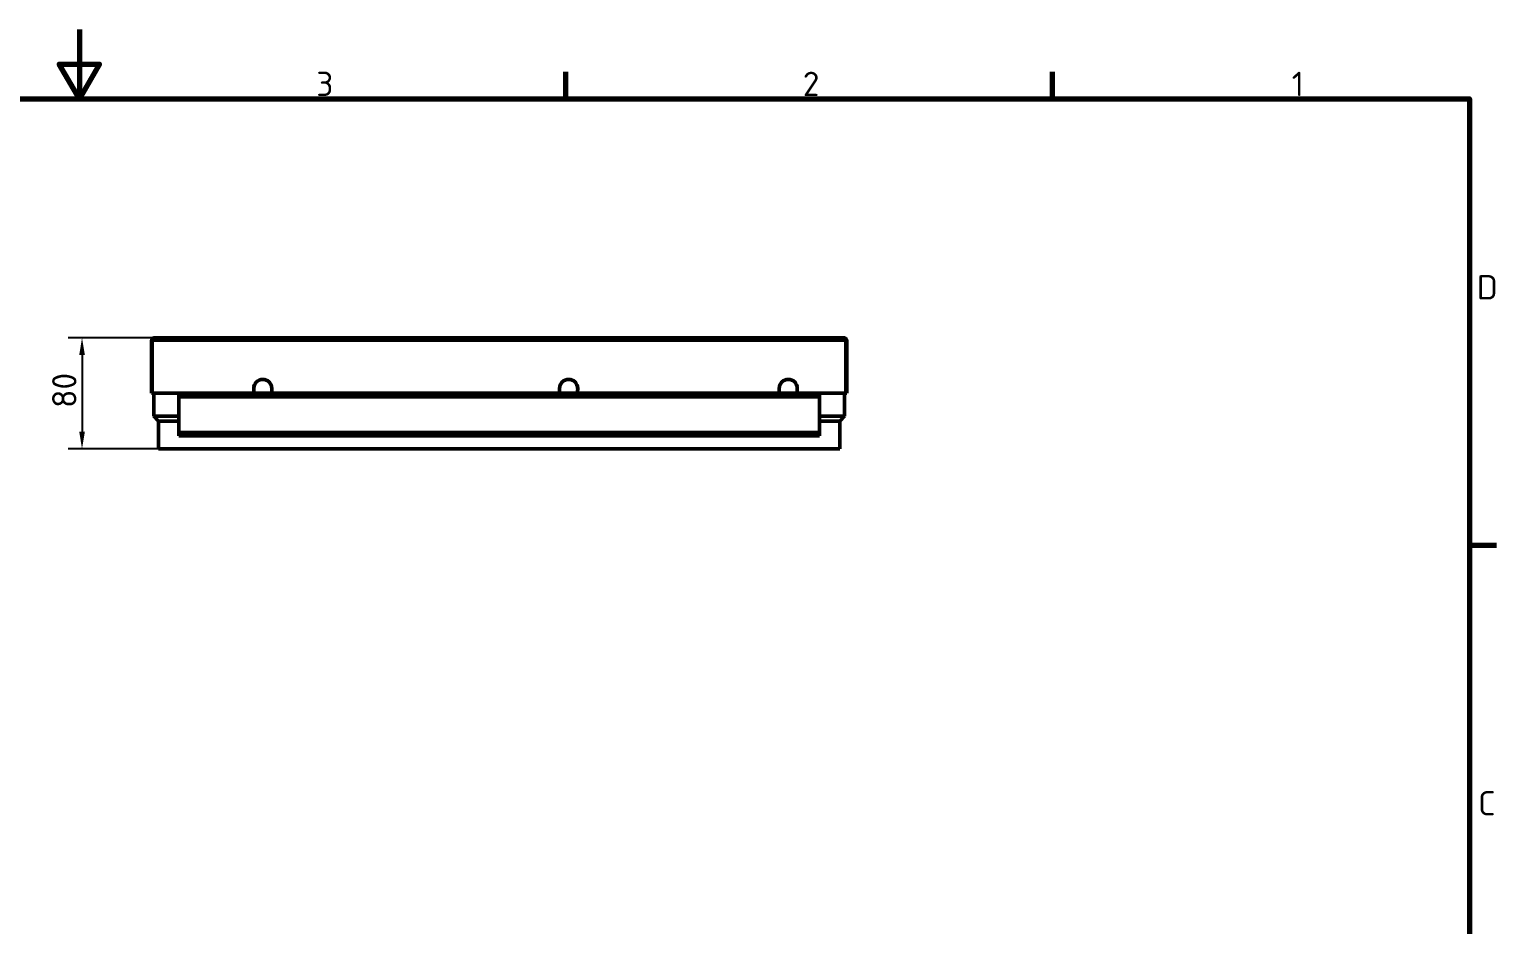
# Model space of a CAD drawing. Header units: millimetres. Extents: x 0 to 3492, y -130 to 1485.
# Drawn here: x 1014 to 2069, y 841 to 1485 of the extents above; entities that cross this region are included whole.
import ezdxf

# ---------------------------------------------------------------- set-up
doc = ezdxf.new("R2010")
doc.units = ezdxf.units.MM
doc.header["$LTSCALE"] = 5
for name, color, linetype, lineweight in [('Bemaßung (ISO)', 7, 'Continuous', 25), ('Rahmen (ISO)', 7, 'Continuous', 70), ('Sichtbar (ISO)', 7, 'Continuous', 50), ('Sichtbar schmal (ISO)', 7, 'Continuous', 35)]:
    doc.layers.add(name, color=color, linetype=linetype, lineweight=lineweight)
doc.styles.add('Notiztext (DIN)', font='isocpeur.ttf')
doc.styles.add('TXT 3_5', font='isocpeur.ttf')
doc.dimstyles.new('Anrin Standard (DIN)', dxfattribs={"dimscale": 5, "dimtxt": 3.5, "dimasz": 2.5, "dimexe": 2, "dimexo": 0, "dimgap": 0.8, "dimtad": 1, "dimrnd": 1e-08, "dimtxsty": 'TXT 3_5', "dimcen": 0.09, "dimdle": 10, "dimclrd": 256, "dimclre": 256, "dimclrt": 256, "dimadec": 0, "dimazin": 2, "dimtfac": 0.714286, "dimtmove": 0, "dimatfit": 3, "dimfxl": 1, "dimtolj": 1, "dimlwd": -1, "dimlwe": -1, "dimarcsym": 0})

# ---------------------------------------------------------------- blocks, each defined once
blk = doc.blocks.new('Ränder Standardrahmen')
at = {"layer": 'Rahmen (ISO)'}
for p, q in [((280, 287), (280, 290.9)), ((350, 287), (350, 290.9)), ((410, 222.75), (413.9, 222.75))]:
    blk.add_line(p, q, dxfattribs=at)
at = {"layer": 'Rahmen (ISO)', "flags": 128}
for points in [[(210, 297), (210, 287), (207.11, 292), (212.89, 292), (210, 287)], [(10, 10), (10, 287), (410, 287), (410, 10), (10, 10)]]:
    blk.add_lwpolyline(points, dxfattribs=at)
at = {"layer": 'Rahmen (ISO)', "char_height": 3.5, "attachment_point": 7, "style": 'Notiztext (DIN)'}
for s, insert in [('3', (244.08, 287.4)), ('2', (314.08, 287.4)), ('1', (384.42, 287.4)), ('D', (411.05, 258.13)), ('C', (411.23, 183.88))]:
    blk.add_mtext(s, dxfattribs=dict(at, insert=insert))
blk = doc.blocks.new('*D34')
at = {"layer": 'Bemaßung (ISO)', "transparency": 16777216}
for p, q in [((1104.2, 1263.1), (1041.9, 1263.1)), ((1051.9, 1250.6), (1051.9, 1195.6)), ((1106.9, 1183.1), (1041.9, 1183.1))]:
    blk.add_line(p, q, dxfattribs=at)
for points in [[(1049.9, 1250.6), (1054, 1250.6), (1051.9, 1263.1)], [(1049.9, 1195.6), (1054, 1195.6), (1051.9, 1183.1)]]:
    blk.add_solid(points, dxfattribs=at)
at = {"layer": 'Defpoints', "color": 0, "transparency": 16777216}
for p in [(1104.2, 1263.1), (1051.9, 1183.1), (1106.9, 1183.1)]:
    blk.add_point(p, dxfattribs=at)
at = {"layer": 'Bemaßung (ISO)', "transparency": 16777216, "insert": (1030.4, 1212.6), "char_height": 17.5, "attachment_point": 1, "rotation": 90, "style": 'TXT 3_5'}
blk.add_mtext('\\A1;80', dxfattribs=at)

msp = doc.modelspace()

# ---------------------------------------------------------------- linework, layer by layer
at = {"layer": 'Sichtbar (ISO)'}
for p, q in [((1101.946, 1260.866), (1101.946, 1223.116)), ((1102.446, 1223.116), (1102.446, 1260.866)), ((1599.696, 1263.116), (1104.196, 1263.116)), ((1601.446, 1260.866), (1601.446, 1223.116)), ((1601.946, 1223.116), (1601.946, 1260.866)), ((1175.446, 1225.985), (1175.446, 1226.63)), ((1188.446, 1226.63), (1188.446, 1225.985)), ((1395.446, 1225.985), (1395.446, 1226.63)), ((1408.446, 1226.63), (1408.446, 1225.985)), ((1553.446, 1225.985), (1553.446, 1226.63)), ((1566.446, 1226.63), (1566.446, 1225.985)), ((1101.946, 1223.116), (1601.946, 1223.116)), ((1103.446, 1206.616), (1103.446, 1223.116)), ((1121.446, 1223.116), (1121.446, 1192.616)), ((1582.446, 1220.616), (1121.446, 1220.616)), ((1582.446, 1223.116), (1582.446, 1192.616)), ((1600.446, 1223.116), (1600.446, 1206.616)), ((1103.446, 1206.616), (1121.446, 1206.616)), ((1106.946, 1203.116), (1103.446, 1206.616)), ((1600.446, 1206.616), (1582.446, 1206.616)), ((1600.446, 1206.616), (1596.946, 1203.116)), ((1106.946, 1203.116), (1106.946, 1183.116)), ((1106.946, 1203.116), (1121.446, 1203.116)), ((1582.446, 1194.961), (1121.446, 1194.961)), ((1596.946, 1203.116), (1582.446, 1203.116)), ((1596.946, 1203.116), (1596.946, 1183.116)), ((1596.946, 1183.116), (1106.946, 1183.116)), ((1582.446, 1192.616), (1121.446, 1192.616))]:
    msp.add_line(p, q, dxfattribs=at)
for centre, start, end in [((1104.196, 1260.866), 90, 180), ((1104.696, 1260.866), 83.62063, 180), ((1599.196, 1260.866), 0, 96.37937), ((1599.696, 1260.866), 0, 90)]:
    msp.add_arc(centre, 2.25, start, end, dxfattribs=at)
for centre, major_axis, ratio, start_param, end_param in [((1181.946, 1226.63), (0, -6.525), 0.9961947, 1.57079633, 4.71238898), ((1175.696, 1225.985), (0, -2.868), 0.08715574, 4.71238898, 6.28318531), ((1188.196, 1225.985), (0, -2.868), 0.08715574, 0, 1.57079633), ((1401.946, 1226.63), (0, 6.525), 0.9961947, 4.71238898, 7.85398163), ((1395.696, 1225.985), (0, -2.868), 0.08715574, 4.71238898, 6.28318531), ((1408.196, 1225.985), (0, -2.868), 0.08715574, 0, 1.57079633), ((1559.946, 1226.63), (0, 6.525), 0.9961947, 4.71238898, 7.85398163), ((1553.696, 1225.985), (0, -2.868), 0.08715574, 4.71238898, 6.28318531), ((1566.196, 1225.985), (0, -2.868), 0.08715574, 0, 1.57079633)]:
    msp.add_ellipse(centre, major_axis=major_axis, ratio=ratio, start_param=start_param, end_param=end_param, dxfattribs=at)
at = {"layer": 'Sichtbar schmal (ISO)'}
for p, q in [((1102.446, 1260.866), (1101.946, 1260.866)), ((1600.946, 1260.866), (1102.946, 1260.866)), ((1601.946, 1260.866), (1601.446, 1260.866)), ((1175.696, 1223.116), (1175.696, 1226.603)), ((1188.196, 1226.603), (1188.196, 1223.116)), ((1395.696, 1223.116), (1395.696, 1226.603)), ((1408.196, 1226.603), (1408.196, 1223.116)), ((1553.696, 1223.116), (1553.696, 1226.603)), ((1566.196, 1226.603), (1566.196, 1223.116))]:
    msp.add_line(p, q, dxfattribs=at)
for centre, major_axis, ratio, start_param, end_param in [((1181.946, 1226.625), (6.5, 0), 0.9961947, 0, 3.14159265), ((1175.696, 1226.625), (-0.25, 0), 0.08715574, 0, 1.57079633), ((1181.946, 1226.603), (-6.25, 0), 0.9961947, 3.14159265, 6.28318531), ((1188.196, 1226.625), (0.25, 0), 0.08715574, 4.71238898, 6.28318531), ((1401.946, 1226.625), (6.5, 0), 0.9961947, 0, 3.14159265), ((1395.696, 1226.625), (-0.25, 0), 0.08715574, 0, 1.57079633), ((1401.946, 1226.603), (-6.25, 0), 0.9961947, 3.14159265, 6.28318531), ((1408.196, 1226.625), (0.25, 0), 0.08715574, 4.71238898, 6.28318531), ((1559.946, 1226.625), (6.5, 0), 0.9961947, 0, 3.14159265), ((1553.696, 1226.625), (-0.25, 0), 0.08715574, 0, 1.57079633), ((1559.946, 1226.603), (-6.25, 0), 0.9961947, 3.14159265, 6.28318531), ((1566.196, 1226.625), (0.25, 0), 0.08715574, 4.71238898, 6.28318531)]:
    msp.add_ellipse(centre, major_axis=major_axis, ratio=ratio, start_param=start_param, end_param=end_param, dxfattribs=at)

# ---------------------------------------------------------------- block references
at = {"xscale": 5, "yscale": 5, "zscale": 5}
msp.add_blockref('Ränder Standardrahmen', (0, 0), dxfattribs=at)

# ---------------------------------------------------------------- dimensions: what is measured, and where the dimension line sits
at = {"layer": 'Bemaßung (ISO)'}
dim = msp.add_linear_dim(base=(1051.946, 1183.116), p1=(1104.196, 1263.116), p2=(1106.946, 1183.116), angle=90, dimstyle='Anrin Standard (DIN)', override={"dimgap": 0.8, "dimdec": 2, "dimtol": 0, "dimlim": 0, "dimtp": 0, "dimtm": 0, "dimtdec": 2, "dimtofl": 0, "dimatfit": 1}, dxfattribs=at)
dim.commit()
dim.dimension.update_dxf_attribs({"geometry": '*D34', "text_midpoint": (1051.946, 1223.066), "dimtype": 160})

doc.saveas('drawing.dxf')
